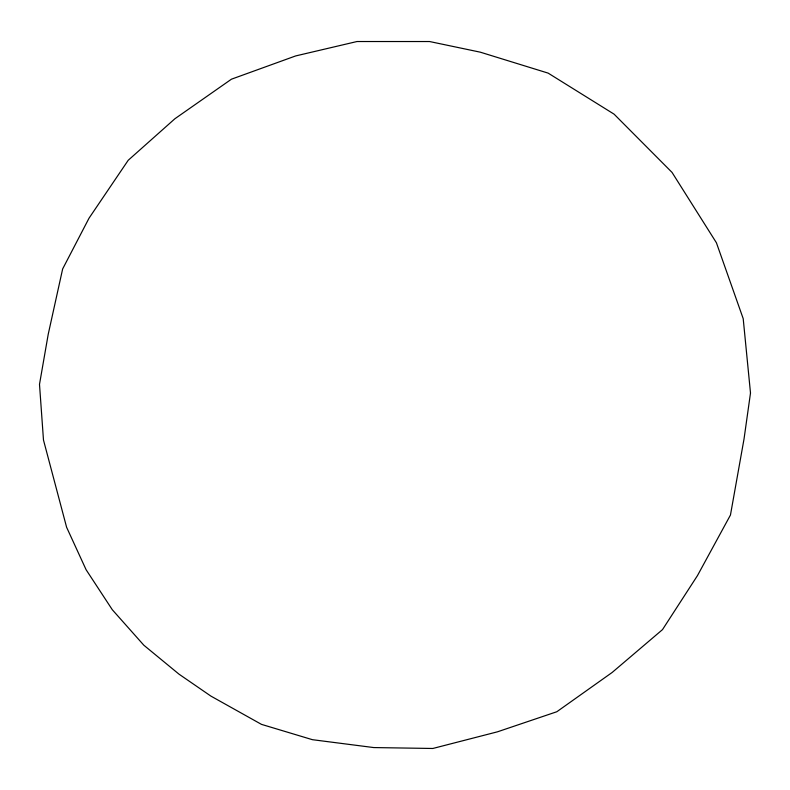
<?xml version="1.0" encoding="UTF-8"?>
<svg xmlns="http://www.w3.org/2000/svg" width="790" height="790" viewBox="0 0 790 790"><rect width="100%" height="100%" fill="white"/><g stroke="black" fill="none" stroke-linecap="round" stroke-linejoin="round"><path stroke-width="1.19" d="M750.5 393.025L744.032 438.954L730.454 515.04L697.461 575.614L662.504 629.61L612.151 672.468L556.822 711.741L497.473 731.817L432.821 748.476L373.739 747.567L312.415 739.687L261.48 724.371L210.871 696.079L178.975 674.137L143.829 645.213L112.318 609.752L86.1 569.728L66.607 527.266L43.48 440.03L39.5 384.325L48.23 334.239L62.647 268.946L89.033 218.178L128.207 160.281L174.916 118.737L231.45 79.188L295.667 55.932L357.021 41.524L429.592 41.534L480.31 52.18L548.132 73.115L614.087 114.165L672.043 172.417L716.421 242.777L743.202 318.647L750.5 393.025"/></g></svg>
